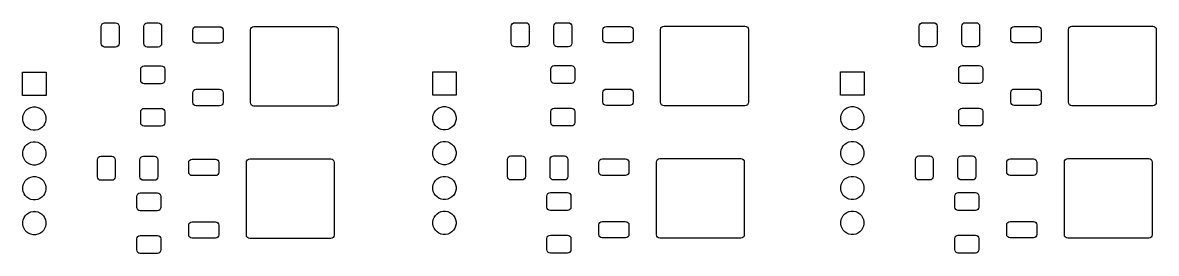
# Model space of a CAD drawing. Extents: x 0.08 to 3.33, y 0.12 to 0.78.
import ezdxf

# ---------------------------------------------------------------- set-up
doc = ezdxf.new("R2010")
doc.units = 0
doc.header["$MEASUREMENT"] = 0
doc.layers.add('BLACK', color=7, linetype='CONTINUOUS')

msp = doc.modelspace()

# ---------------------------------------------------------------- linework, layer by layer
at = {"layer": 'BLACK', "linetype": 'CONTINUOUS'}
for p, q in [((0.3055, 0.7674), (0.3063, 0.7712)), ((0.3055, 0.7182), (0.3055, 0.7674)), ((0.3063, 0.7712), (0.3084, 0.7744)), ((0.3084, 0.7744), (0.3116, 0.7765)), ((0.3116, 0.7765), (0.3154, 0.7772)), ((0.3154, 0.7772), (0.3469, 0.7772)), ((0.3469, 0.7772), (0.3506, 0.7765)), ((0.3506, 0.7765), (0.3538, 0.7744)), ((0.3538, 0.7744), (0.3559, 0.7712)), ((0.3559, 0.7712), (0.3567, 0.7674)), ((0.3567, 0.7674), (0.3567, 0.7182)), ((0.4276, 0.7674), (0.4283, 0.7712)), ((0.4276, 0.7182), (0.4276, 0.7674)), ((0.4283, 0.7712), (0.4304, 0.7744)), ((0.4304, 0.7744), (0.4336, 0.7765)), ((0.4336, 0.7765), (0.4374, 0.7772)), ((0.4374, 0.7772), (0.4689, 0.7772)), ((0.4689, 0.7772), (0.4727, 0.7765)), ((0.4727, 0.7765), (0.4759, 0.7744)), ((0.4759, 0.7744), (0.478, 0.7712)), ((0.478, 0.7712), (0.4787, 0.7674)), ((0.4787, 0.7674), (0.4787, 0.7182)), ((0.5683, 0.7566), (0.5691, 0.7603)), ((0.5683, 0.729), (0.5683, 0.7566)), ((0.5691, 0.7603), (0.5712, 0.7635)), ((0.5712, 0.7635), (0.5744, 0.7657)), ((0.5744, 0.7657), (0.5781, 0.7664)), ((0.5781, 0.7664), (0.6451, 0.7664)), ((0.6451, 0.7664), (0.6488, 0.7657)), ((0.6488, 0.7657), (0.652, 0.7635)), ((0.652, 0.7635), (0.6542, 0.7603)), ((0.6542, 0.7603), (0.6549, 0.7566)), ((0.6549, 0.7566), (0.6549, 0.729)), ((0.7337, 0.7574), (0.7344, 0.7611)), ((0.7337, 0.5487), (0.7337, 0.7574)), ((0.7344, 0.7611), (0.7365, 0.7643)), ((0.7365, 0.7643), (0.7397, 0.7665)), ((0.7397, 0.7665), (0.7435, 0.7672)), ((0.7435, 0.7672), (0.9758, 0.7672)), ((0.9758, 0.7672), (0.9796, 0.7665)), ((0.9796, 0.7665), (0.9827, 0.7643)), ((0.9827, 0.7643), (0.9849, 0.7611)), ((0.9849, 0.7611), (0.9856, 0.7574)), ((0.9856, 0.7574), (0.9856, 0.5487)), ((1.4818, 0.7683), (1.4826, 0.772)), ((1.4818, 0.7191), (1.4818, 0.7683)), ((1.4826, 0.772), (1.4847, 0.7752)), ((1.4847, 0.7752), (1.4879, 0.7774)), ((1.4879, 0.7774), (1.4917, 0.7781)), ((1.4917, 0.7781), (1.5231, 0.7781)), ((1.5231, 0.7781), (1.5269, 0.7774)), ((1.5269, 0.7774), (1.5301, 0.7752)), ((1.5301, 0.7752), (1.5322, 0.772)), ((1.5322, 0.772), (1.533, 0.7683)), ((1.533, 0.7683), (1.533, 0.7191)), ((1.6039, 0.7683), (1.6046, 0.772)), ((1.6039, 0.7191), (1.6039, 0.7683)), ((1.6046, 0.772), (1.6067, 0.7752)), ((1.6067, 0.7752), (1.6099, 0.7774)), ((1.6099, 0.7774), (1.6137, 0.7781)), ((1.6137, 0.7781), (1.6452, 0.7781)), ((1.6452, 0.7781), (1.649, 0.7774)), ((1.649, 0.7774), (1.6522, 0.7752)), ((1.6522, 0.7752), (1.6543, 0.772)), ((1.6543, 0.772), (1.655, 0.7683)), ((1.655, 0.7683), (1.655, 0.7191)), ((1.7446, 0.7574), (1.7454, 0.7612)), ((1.7446, 0.7299), (1.7446, 0.7574)), ((1.7454, 0.7612), (1.7475, 0.7644)), ((1.7475, 0.7644), (1.7507, 0.7665)), ((1.7507, 0.7665), (1.7544, 0.7673)), ((1.7544, 0.7673), (1.8214, 0.7673)), ((1.8214, 0.7673), (1.8251, 0.7665)), ((1.8251, 0.7665), (1.8283, 0.7644)), ((1.8283, 0.7644), (1.8305, 0.7612)), ((1.8305, 0.7612), (1.8312, 0.7574)), ((1.8312, 0.7574), (1.8312, 0.7299)), ((1.91, 0.7582), (1.9107, 0.762)), ((1.91, 0.5496), (1.91, 0.7582)), ((1.9107, 0.762), (1.9128, 0.7652)), ((1.9128, 0.7652), (1.916, 0.7673)), ((1.916, 0.7673), (1.9198, 0.7681)), ((1.9198, 0.7681), (2.1521, 0.7681)), ((2.1521, 0.7681), (2.1559, 0.7673)), ((2.1559, 0.7673), (2.159, 0.7652)), ((2.159, 0.7652), (2.1612, 0.762)), ((2.1612, 0.762), (2.1619, 0.7582)), ((2.1619, 0.7582), (2.1619, 0.5496)), ((2.6518, 0.7683), (2.6526, 0.772)), ((2.6518, 0.7191), (2.6518, 0.7683)), ((2.6526, 0.772), (2.6547, 0.7752)), ((2.6547, 0.7752), (2.6579, 0.7774)), ((2.6579, 0.7774), (2.6617, 0.7781)), ((2.6617, 0.7781), (2.6931, 0.7781)), ((2.6931, 0.7781), (2.6969, 0.7774)), ((2.6969, 0.7774), (2.7001, 0.7752)), ((2.7001, 0.7752), (2.7022, 0.772)), ((2.7022, 0.772), (2.703, 0.7683)), ((2.703, 0.7683), (2.703, 0.7191)), ((2.7739, 0.7683), (2.7746, 0.772)), ((2.7739, 0.7191), (2.7739, 0.7683)), ((2.7746, 0.772), (2.7767, 0.7752)), ((2.7767, 0.7752), (2.7799, 0.7774)), ((2.7799, 0.7774), (2.7837, 0.7781)), ((2.7837, 0.7781), (2.8152, 0.7781)), ((2.8152, 0.7781), (2.819, 0.7774)), ((2.819, 0.7774), (2.8222, 0.7752)), ((2.8222, 0.7752), (2.8243, 0.772)), ((2.8243, 0.772), (2.825, 0.7683)), ((2.825, 0.7683), (2.825, 0.7191)), ((2.9146, 0.7574), (2.9154, 0.7612)), ((2.9146, 0.7299), (2.9146, 0.7574)), ((2.9154, 0.7612), (2.9175, 0.7644)), ((2.9175, 0.7644), (2.9207, 0.7665)), ((2.9207, 0.7665), (2.9244, 0.7673)), ((2.9244, 0.7673), (2.9914, 0.7673)), ((2.9914, 0.7673), (2.9951, 0.7665)), ((2.9951, 0.7665), (2.9983, 0.7644)), ((2.9983, 0.7644), (3.0005, 0.7612)), ((3.0005, 0.7612), (3.0012, 0.7574)), ((3.0012, 0.7574), (3.0012, 0.7299)), ((3.08, 0.7582), (3.0807, 0.762)), ((3.08, 0.5496), (3.08, 0.7582)), ((3.0807, 0.762), (3.0828, 0.7652)), ((3.0828, 0.7652), (3.086, 0.7673)), ((3.086, 0.7673), (3.0898, 0.7681)), ((3.0898, 0.7681), (3.3221, 0.7681)), ((3.3221, 0.7681), (3.3259, 0.7673)), ((3.3259, 0.7673), (3.329, 0.7652)), ((3.329, 0.7652), (3.3312, 0.762)), ((3.3312, 0.762), (3.3319, 0.7582)), ((3.3319, 0.7582), (3.3319, 0.5496)), ((0.3063, 0.7144), (0.3055, 0.7182)), ((0.3567, 0.7182), (0.3559, 0.7144)), ((0.4283, 0.7144), (0.4276, 0.7182)), ((0.4787, 0.7182), (0.478, 0.7144)), ((0.5691, 0.7252), (0.5683, 0.729)), ((0.5712, 0.7221), (0.5691, 0.7252)), ((0.5744, 0.7199), (0.5712, 0.7221)), ((0.5781, 0.7192), (0.5744, 0.7199)), ((0.6451, 0.7192), (0.5781, 0.7192)), ((0.6488, 0.7199), (0.6451, 0.7192)), ((0.652, 0.7221), (0.6488, 0.7199)), ((0.6542, 0.7252), (0.652, 0.7221)), ((0.6549, 0.729), (0.6542, 0.7252)), ((1.4826, 0.7153), (1.4818, 0.7191)), ((1.533, 0.7191), (1.5322, 0.7153)), ((1.6046, 0.7153), (1.6039, 0.7191)), ((1.655, 0.7191), (1.6543, 0.7153)), ((1.7454, 0.7261), (1.7446, 0.7299)), ((1.7475, 0.7229), (1.7454, 0.7261)), ((1.7507, 0.7208), (1.7475, 0.7229)), ((1.7544, 0.72), (1.7507, 0.7208)), ((1.8214, 0.72), (1.7544, 0.72)), ((1.8251, 0.7208), (1.8214, 0.72)), ((1.8283, 0.7229), (1.8251, 0.7208)), ((1.8305, 0.7261), (1.8283, 0.7229)), ((1.8312, 0.7299), (1.8305, 0.7261)), ((2.6526, 0.7153), (2.6518, 0.7191)), ((2.703, 0.7191), (2.7022, 0.7153)), ((2.7746, 0.7153), (2.7739, 0.7191)), ((2.825, 0.7191), (2.8243, 0.7153)), ((2.9154, 0.7261), (2.9146, 0.7299)), ((2.9175, 0.7229), (2.9154, 0.7261)), ((2.9207, 0.7208), (2.9175, 0.7229)), ((2.9244, 0.72), (2.9207, 0.7208)), ((2.9914, 0.72), (2.9244, 0.72)), ((2.9951, 0.7208), (2.9914, 0.72)), ((2.9983, 0.7229), (2.9951, 0.7208)), ((3.0005, 0.7261), (2.9983, 0.7229)), ((3.0012, 0.7299), (3.0005, 0.7261)), ((0.3084, 0.7112), (0.3063, 0.7144)), ((0.3116, 0.7091), (0.3084, 0.7112)), ((0.3154, 0.7083), (0.3116, 0.7091)), ((0.3469, 0.7083), (0.3154, 0.7083)), ((0.3506, 0.7091), (0.3469, 0.7083)), ((0.3538, 0.7112), (0.3506, 0.7091)), ((0.3559, 0.7144), (0.3538, 0.7112)), ((0.4304, 0.7112), (0.4283, 0.7144)), ((0.4336, 0.7091), (0.4304, 0.7112)), ((0.4374, 0.7083), (0.4336, 0.7091)), ((0.4689, 0.7083), (0.4374, 0.7083)), ((0.4727, 0.7091), (0.4689, 0.7083)), ((0.4759, 0.7112), (0.4727, 0.7091)), ((0.478, 0.7144), (0.4759, 0.7112)), ((1.4847, 0.7121), (1.4826, 0.7153)), ((1.4879, 0.71), (1.4847, 0.7121)), ((1.4917, 0.7092), (1.4879, 0.71)), ((1.5231, 0.7092), (1.4917, 0.7092)), ((1.5269, 0.71), (1.5231, 0.7092)), ((1.5301, 0.7121), (1.5269, 0.71)), ((1.5322, 0.7153), (1.5301, 0.7121)), ((1.6067, 0.7121), (1.6046, 0.7153)), ((1.6099, 0.71), (1.6067, 0.7121)), ((1.6137, 0.7092), (1.6099, 0.71)), ((1.6452, 0.7092), (1.6137, 0.7092)), ((1.649, 0.71), (1.6452, 0.7092)), ((1.6522, 0.7121), (1.649, 0.71)), ((1.6543, 0.7153), (1.6522, 0.7121)), ((2.6547, 0.7121), (2.6526, 0.7153)), ((2.6579, 0.71), (2.6547, 0.7121)), ((2.6617, 0.7092), (2.6579, 0.71)), ((2.6931, 0.7092), (2.6617, 0.7092)), ((2.6969, 0.71), (2.6931, 0.7092)), ((2.7001, 0.7121), (2.6969, 0.71)), ((2.7022, 0.7153), (2.7001, 0.7121)), ((2.7767, 0.7121), (2.7746, 0.7153)), ((2.7799, 0.71), (2.7767, 0.7121)), ((2.7837, 0.7092), (2.7799, 0.71)), ((2.8152, 0.7092), (2.7837, 0.7092)), ((2.819, 0.71), (2.8152, 0.7092)), ((2.8222, 0.7121), (2.819, 0.71)), ((2.8243, 0.7153), (2.8222, 0.7121)), ((0.4194, 0.6481), (0.4216, 0.6513)), ((0.4216, 0.6513), (0.4248, 0.6535)), ((0.4248, 0.6535), (0.4285, 0.6542)), ((0.4285, 0.6542), (0.4778, 0.6542)), ((0.4778, 0.6542), (0.4815, 0.6535)), ((0.4815, 0.6535), (0.4847, 0.6513)), ((0.4847, 0.6513), (0.4868, 0.6481)), ((1.5957, 0.649), (1.5979, 0.6522)), ((1.5979, 0.6522), (1.6011, 0.6543)), ((1.6011, 0.6543), (1.6048, 0.6551)), ((1.6048, 0.6551), (1.6541, 0.6551)), ((1.6541, 0.6551), (1.6578, 0.6543)), ((1.6578, 0.6543), (1.661, 0.6522)), ((1.661, 0.6522), (1.6631, 0.649)), ((2.7657, 0.649), (2.7679, 0.6522)), ((2.7679, 0.6522), (2.7711, 0.6543)), ((2.7711, 0.6543), (2.7748, 0.6551)), ((2.7748, 0.6551), (2.8241, 0.6551)), ((2.8241, 0.6551), (2.8278, 0.6543)), ((2.8278, 0.6543), (2.831, 0.6522)), ((2.831, 0.6522), (2.8331, 0.649)), ((0.0802, 0.5695), (0.0802, 0.6365)), ((0.0802, 0.6365), (0.1472, 0.6365)), ((0.1472, 0.6365), (0.1472, 0.5695)), ((0.4187, 0.6444), (0.4194, 0.6481)), ((0.4187, 0.6129), (0.4187, 0.6444)), ((0.4868, 0.6481), (0.4876, 0.6444)), ((0.4876, 0.6444), (0.4876, 0.6129)), ((1.2565, 0.5704), (1.2565, 0.6373)), ((1.2565, 0.6373), (1.3235, 0.6373)), ((1.3235, 0.6373), (1.3235, 0.5704)), ((1.595, 0.6452), (1.5957, 0.649)), ((1.595, 0.6137), (1.595, 0.6452)), ((1.6631, 0.649), (1.6639, 0.6452)), ((1.6639, 0.6452), (1.6639, 0.6137)), ((2.4265, 0.5704), (2.4265, 0.6373)), ((2.4265, 0.6373), (2.4935, 0.6373)), ((2.4935, 0.6373), (2.4935, 0.5704)), ((2.765, 0.6452), (2.7657, 0.649)), ((2.765, 0.6137), (2.765, 0.6452)), ((2.8331, 0.649), (2.8339, 0.6452)), ((2.8339, 0.6452), (2.8339, 0.6137)), ((0.4194, 0.6091), (0.4187, 0.6129)), ((0.4216, 0.6059), (0.4194, 0.6091)), ((0.4248, 0.6038), (0.4216, 0.6059)), ((0.4285, 0.603), (0.4248, 0.6038)), ((0.4778, 0.603), (0.4285, 0.603)), ((0.4815, 0.6038), (0.4778, 0.603)), ((0.4847, 0.6059), (0.4815, 0.6038)), ((0.4868, 0.6091), (0.4847, 0.6059)), ((0.4876, 0.6129), (0.4868, 0.6091)), ((0.5712, 0.584), (0.5744, 0.5861)), ((0.5744, 0.5861), (0.5781, 0.5869)), ((0.5781, 0.5869), (0.6451, 0.5869)), ((0.6451, 0.5869), (0.6488, 0.5861)), ((0.6488, 0.5861), (0.652, 0.584)), ((1.5957, 0.61), (1.595, 0.6137)), ((1.5979, 0.6068), (1.5957, 0.61)), ((1.6011, 0.6046), (1.5979, 0.6068)), ((1.6048, 0.6039), (1.6011, 0.6046)), ((1.6541, 0.6039), (1.6048, 0.6039)), ((1.6578, 0.6046), (1.6541, 0.6039)), ((1.661, 0.6068), (1.6578, 0.6046)), ((1.6631, 0.61), (1.661, 0.6068)), ((1.6639, 0.6137), (1.6631, 0.61)), ((1.7475, 0.5849), (1.7507, 0.587)), ((1.7507, 0.587), (1.7544, 0.5878)), ((1.7544, 0.5878), (1.8214, 0.5878)), ((1.8214, 0.5878), (1.8251, 0.587)), ((1.8251, 0.587), (1.8283, 0.5849)), ((2.7657, 0.61), (2.765, 0.6137)), ((2.7679, 0.6068), (2.7657, 0.61)), ((2.7711, 0.6046), (2.7679, 0.6068)), ((2.7748, 0.6039), (2.7711, 0.6046)), ((2.8241, 0.6039), (2.7748, 0.6039)), ((2.8278, 0.6046), (2.8241, 0.6039)), ((2.831, 0.6068), (2.8278, 0.6046)), ((2.8331, 0.61), (2.831, 0.6068)), ((2.8339, 0.6137), (2.8331, 0.61)), ((2.9175, 0.5849), (2.9207, 0.587)), ((2.9207, 0.587), (2.9244, 0.5878)), ((2.9244, 0.5878), (2.9914, 0.5878)), ((2.9914, 0.5878), (2.9951, 0.587)), ((2.9951, 0.587), (2.9983, 0.5849)), ((0.1472, 0.5695), (0.0802, 0.5695)), ((0.5683, 0.577), (0.5691, 0.5808)), ((0.5683, 0.5495), (0.5683, 0.577)), ((0.5691, 0.5808), (0.5712, 0.584)), ((0.652, 0.584), (0.6542, 0.5808)), ((0.6542, 0.5808), (0.6549, 0.577)), ((0.6549, 0.577), (0.6549, 0.5495)), ((1.3235, 0.5704), (1.2565, 0.5704)), ((1.7446, 0.5779), (1.7454, 0.5817)), ((1.7446, 0.5504), (1.7446, 0.5779)), ((1.7454, 0.5817), (1.7475, 0.5849)), ((1.8283, 0.5849), (1.8305, 0.5817)), ((1.8305, 0.5817), (1.8312, 0.5779)), ((1.8312, 0.5779), (1.8312, 0.5504)), ((2.4935, 0.5704), (2.4265, 0.5704)), ((2.9146, 0.5779), (2.9154, 0.5817)), ((2.9146, 0.5504), (2.9146, 0.5779)), ((2.9154, 0.5817), (2.9175, 0.5849)), ((2.9983, 0.5849), (3.0005, 0.5817)), ((3.0005, 0.5817), (3.0012, 0.5779)), ((3.0012, 0.5779), (3.0012, 0.5504)), ((0.0842, 0.5188), (0.0878, 0.5242)), ((0.0878, 0.5242), (0.0925, 0.5289)), ((0.0925, 0.5289), (0.0979, 0.5325)), ((0.0979, 0.5325), (0.104, 0.535)), ((0.104, 0.535), (0.1104, 0.5363)), ((0.1104, 0.5363), (0.117, 0.5363)), ((0.117, 0.5363), (0.1234, 0.535)), ((0.1234, 0.535), (0.1295, 0.5325)), ((0.1295, 0.5325), (0.1349, 0.5289)), ((0.1349, 0.5289), (0.1396, 0.5242)), ((0.1396, 0.5242), (0.1432, 0.5188)), ((0.4187, 0.5223), (0.4194, 0.5261)), ((0.4187, 0.4908), (0.4187, 0.5223)), ((0.4194, 0.5261), (0.4216, 0.5293)), ((0.4216, 0.5293), (0.4248, 0.5314)), ((0.4248, 0.5314), (0.4285, 0.5322)), ((0.4285, 0.5322), (0.4778, 0.5322)), ((0.4778, 0.5322), (0.4815, 0.5314)), ((0.4815, 0.5314), (0.4847, 0.5293)), ((0.4847, 0.5293), (0.4868, 0.5261)), ((0.4868, 0.5261), (0.4876, 0.5223)), ((0.4876, 0.5223), (0.4876, 0.4908)), ((0.5691, 0.5457), (0.5683, 0.5495)), ((0.5712, 0.5425), (0.5691, 0.5457)), ((0.5744, 0.5404), (0.5712, 0.5425)), ((0.5781, 0.5396), (0.5744, 0.5404)), ((0.6451, 0.5396), (0.5781, 0.5396)), ((0.6488, 0.5404), (0.6451, 0.5396)), ((0.652, 0.5425), (0.6488, 0.5404)), ((0.6542, 0.5457), (0.652, 0.5425)), ((0.6549, 0.5495), (0.6542, 0.5457)), ((0.7344, 0.5449), (0.7337, 0.5487)), ((0.7365, 0.5417), (0.7344, 0.5449)), ((0.7397, 0.5396), (0.7365, 0.5417)), ((0.7435, 0.5389), (0.7397, 0.5396)), ((0.9758, 0.5389), (0.7435, 0.5389)), ((0.9796, 0.5396), (0.9758, 0.5389)), ((0.9827, 0.5417), (0.9796, 0.5396)), ((0.9849, 0.5449), (0.9827, 0.5417)), ((0.9856, 0.5487), (0.9849, 0.5449)), ((1.2605, 0.5196), (1.2641, 0.5251)), ((1.2641, 0.5251), (1.2688, 0.5297)), ((1.2688, 0.5297), (1.2742, 0.5334)), ((1.2742, 0.5334), (1.2803, 0.5359)), ((1.2803, 0.5359), (1.2867, 0.5372)), ((1.2867, 0.5372), (1.2933, 0.5372)), ((1.2933, 0.5372), (1.2997, 0.5359)), ((1.2997, 0.5359), (1.3058, 0.5334)), ((1.3058, 0.5334), (1.3112, 0.5297)), ((1.3112, 0.5297), (1.3159, 0.5251)), ((1.3159, 0.5251), (1.3195, 0.5196)), ((1.595, 0.5232), (1.5957, 0.527)), ((1.595, 0.4917), (1.595, 0.5232)), ((1.5957, 0.527), (1.5979, 0.5301)), ((1.5979, 0.5301), (1.6011, 0.5323)), ((1.6011, 0.5323), (1.6048, 0.533)), ((1.6048, 0.533), (1.6541, 0.533)), ((1.6541, 0.533), (1.6578, 0.5323)), ((1.6578, 0.5323), (1.661, 0.5301)), ((1.661, 0.5301), (1.6631, 0.527)), ((1.6631, 0.527), (1.6639, 0.5232)), ((1.6639, 0.5232), (1.6639, 0.4917)), ((1.7454, 0.5466), (1.7446, 0.5504)), ((1.7475, 0.5434), (1.7454, 0.5466)), ((1.7507, 0.5413), (1.7475, 0.5434)), ((1.7544, 0.5405), (1.7507, 0.5413)), ((1.8214, 0.5405), (1.7544, 0.5405)), ((1.8251, 0.5413), (1.8214, 0.5405)), ((1.8283, 0.5434), (1.8251, 0.5413)), ((1.8305, 0.5466), (1.8283, 0.5434)), ((1.8312, 0.5504), (1.8305, 0.5466)), ((1.9107, 0.5458), (1.91, 0.5496)), ((1.9128, 0.5426), (1.9107, 0.5458)), ((1.916, 0.5405), (1.9128, 0.5426)), ((1.9198, 0.5397), (1.916, 0.5405)), ((2.1521, 0.5397), (1.9198, 0.5397)), ((2.1559, 0.5405), (2.1521, 0.5397)), ((2.159, 0.5426), (2.1559, 0.5405)), ((2.1612, 0.5458), (2.159, 0.5426)), ((2.1619, 0.5496), (2.1612, 0.5458)), ((2.4305, 0.5196), (2.4341, 0.5251)), ((2.4341, 0.5251), (2.4388, 0.5297)), ((2.4388, 0.5297), (2.4442, 0.5334)), ((2.4442, 0.5334), (2.4503, 0.5359)), ((2.4503, 0.5359), (2.4567, 0.5372)), ((2.4567, 0.5372), (2.4633, 0.5372)), ((2.4633, 0.5372), (2.4697, 0.5359)), ((2.4697, 0.5359), (2.4758, 0.5334)), ((2.4758, 0.5334), (2.4812, 0.5297)), ((2.4812, 0.5297), (2.4859, 0.5251)), ((2.4859, 0.5251), (2.4895, 0.5196)), ((2.765, 0.5232), (2.7657, 0.527)), ((2.765, 0.4917), (2.765, 0.5232)), ((2.7657, 0.527), (2.7679, 0.5301)), ((2.7679, 0.5301), (2.7711, 0.5323)), ((2.7711, 0.5323), (2.7748, 0.533)), ((2.7748, 0.533), (2.8241, 0.533)), ((2.8241, 0.533), (2.8278, 0.5323)), ((2.8278, 0.5323), (2.831, 0.5301)), ((2.831, 0.5301), (2.8331, 0.527)), ((2.8331, 0.527), (2.8339, 0.5232)), ((2.8339, 0.5232), (2.8339, 0.4917)), ((2.9154, 0.5466), (2.9146, 0.5504)), ((2.9175, 0.5434), (2.9154, 0.5466)), ((2.9207, 0.5413), (2.9175, 0.5434)), ((2.9244, 0.5405), (2.9207, 0.5413)), ((2.9914, 0.5405), (2.9244, 0.5405)), ((2.9951, 0.5413), (2.9914, 0.5405)), ((2.9983, 0.5434), (2.9951, 0.5413)), ((3.0005, 0.5466), (2.9983, 0.5434)), ((3.0012, 0.5504), (3.0005, 0.5466)), ((3.0807, 0.5458), (3.08, 0.5496)), ((3.0828, 0.5426), (3.0807, 0.5458)), ((3.086, 0.5405), (3.0828, 0.5426)), ((3.0898, 0.5397), (3.086, 0.5405)), ((3.3221, 0.5397), (3.0898, 0.5397)), ((3.3259, 0.5405), (3.3221, 0.5397)), ((3.329, 0.5426), (3.3259, 0.5405)), ((3.3312, 0.5458), (3.329, 0.5426)), ((3.3319, 0.5496), (3.3312, 0.5458)), ((0.0804, 0.5063), (0.0817, 0.5127)), ((0.0804, 0.4997), (0.0804, 0.5063)), ((0.0817, 0.4933), (0.0804, 0.4997)), ((0.0817, 0.5127), (0.0842, 0.5188)), ((0.0842, 0.4872), (0.0817, 0.4933)), ((0.1432, 0.5188), (0.1457, 0.5127)), ((0.1457, 0.4933), (0.1432, 0.4872)), ((0.1457, 0.5127), (0.147, 0.5063)), ((0.147, 0.4997), (0.1457, 0.4933)), ((0.147, 0.5063), (0.147, 0.4997)), ((0.4194, 0.4871), (0.4187, 0.4908)), ((0.4876, 0.4908), (0.4868, 0.4871)), ((1.2567, 0.5071), (1.258, 0.5136)), ((1.2567, 0.5006), (1.2567, 0.5071)), ((1.258, 0.4941), (1.2567, 0.5006)), ((1.258, 0.5136), (1.2605, 0.5196)), ((1.2605, 0.4881), (1.258, 0.4941)), ((1.2641, 0.4826), (1.2605, 0.4881)), ((1.3195, 0.4881), (1.3159, 0.4826)), ((1.3195, 0.5196), (1.322, 0.5136)), ((1.322, 0.4941), (1.3195, 0.4881)), ((1.322, 0.5136), (1.3233, 0.5071)), ((1.3233, 0.5006), (1.322, 0.4941)), ((1.3233, 0.5071), (1.3233, 0.5006)), ((1.5957, 0.4879), (1.595, 0.4917)), ((1.5979, 0.4847), (1.5957, 0.4879)), ((1.6631, 0.4879), (1.661, 0.4847)), ((1.6639, 0.4917), (1.6631, 0.4879)), ((2.4267, 0.5071), (2.428, 0.5136)), ((2.4267, 0.5006), (2.4267, 0.5071)), ((2.428, 0.4941), (2.4267, 0.5006)), ((2.428, 0.5136), (2.4305, 0.5196)), ((2.4305, 0.4881), (2.428, 0.4941)), ((2.4341, 0.4826), (2.4305, 0.4881)), ((2.4895, 0.4881), (2.4859, 0.4826)), ((2.4895, 0.5196), (2.492, 0.5136)), ((2.492, 0.4941), (2.4895, 0.4881)), ((2.492, 0.5136), (2.4933, 0.5071)), ((2.4933, 0.5006), (2.492, 0.4941)), ((2.4933, 0.5071), (2.4933, 0.5006)), ((2.7657, 0.4879), (2.765, 0.4917)), ((2.7679, 0.4847), (2.7657, 0.4879)), ((2.8331, 0.4879), (2.831, 0.4847)), ((2.8339, 0.4917), (2.8331, 0.4879)), ((0.0878, 0.4818), (0.0842, 0.4872)), ((0.0925, 0.4771), (0.0878, 0.4818)), ((0.0979, 0.4735), (0.0925, 0.4771)), ((0.104, 0.471), (0.0979, 0.4735)), ((0.1104, 0.4697), (0.104, 0.471)), ((0.117, 0.4697), (0.1104, 0.4697)), ((0.1234, 0.471), (0.117, 0.4697)), ((0.1295, 0.4735), (0.1234, 0.471)), ((0.1349, 0.4771), (0.1295, 0.4735)), ((0.1396, 0.4818), (0.1349, 0.4771)), ((0.1432, 0.4872), (0.1396, 0.4818)), ((0.4216, 0.4839), (0.4194, 0.4871)), ((0.4248, 0.4817), (0.4216, 0.4839)), ((0.4285, 0.481), (0.4248, 0.4817)), ((0.4778, 0.481), (0.4285, 0.481)), ((0.4815, 0.4817), (0.4778, 0.481)), ((0.4847, 0.4839), (0.4815, 0.4817)), ((0.4868, 0.4871), (0.4847, 0.4839)), ((1.2688, 0.478), (1.2641, 0.4826)), ((1.2742, 0.4743), (1.2688, 0.478)), ((1.2803, 0.4718), (1.2742, 0.4743)), ((1.2867, 0.4706), (1.2803, 0.4718)), ((1.2933, 0.4706), (1.2867, 0.4706)), ((1.2997, 0.4718), (1.2933, 0.4706)), ((1.3058, 0.4743), (1.2997, 0.4718)), ((1.3112, 0.478), (1.3058, 0.4743)), ((1.3159, 0.4826), (1.3112, 0.478)), ((1.6011, 0.4826), (1.5979, 0.4847)), ((1.6048, 0.4819), (1.6011, 0.4826)), ((1.6541, 0.4819), (1.6048, 0.4819)), ((1.6578, 0.4826), (1.6541, 0.4819)), ((1.661, 0.4847), (1.6578, 0.4826)), ((2.4388, 0.478), (2.4341, 0.4826)), ((2.4442, 0.4743), (2.4388, 0.478)), ((2.4503, 0.4718), (2.4442, 0.4743)), ((2.4567, 0.4706), (2.4503, 0.4718)), ((2.4633, 0.4706), (2.4567, 0.4706)), ((2.4697, 0.4718), (2.4633, 0.4706)), ((2.4758, 0.4743), (2.4697, 0.4718)), ((2.4812, 0.478), (2.4758, 0.4743)), ((2.4859, 0.4826), (2.4812, 0.478)), ((2.7711, 0.4826), (2.7679, 0.4847)), ((2.7748, 0.4819), (2.7711, 0.4826)), ((2.8241, 0.4819), (2.7748, 0.4819)), ((2.8278, 0.4826), (2.8241, 0.4819)), ((2.831, 0.4847), (2.8278, 0.4826)), ((0.0842, 0.4188), (0.0878, 0.4242)), ((0.0878, 0.4242), (0.0925, 0.4289)), ((0.0925, 0.4289), (0.0979, 0.4325)), ((0.0979, 0.4325), (0.104, 0.435)), ((0.104, 0.435), (0.1104, 0.4363)), ((0.1104, 0.4363), (0.117, 0.4363)), ((0.117, 0.4363), (0.1234, 0.435)), ((0.1234, 0.435), (0.1295, 0.4325)), ((0.1295, 0.4325), (0.1349, 0.4289)), ((0.1349, 0.4289), (0.1396, 0.4242)), ((0.1396, 0.4242), (0.1432, 0.4188)), ((1.2605, 0.4196), (1.2641, 0.4251)), ((1.2641, 0.4251), (1.2688, 0.4297)), ((1.2688, 0.4297), (1.2742, 0.4334)), ((1.2742, 0.4334), (1.2803, 0.4359)), ((1.2803, 0.4359), (1.2867, 0.4372)), ((1.2867, 0.4372), (1.2933, 0.4372)), ((1.2933, 0.4372), (1.2997, 0.4359)), ((1.2997, 0.4359), (1.3058, 0.4334)), ((1.3058, 0.4334), (1.3112, 0.4297)), ((1.3112, 0.4297), (1.3159, 0.4251)), ((1.3159, 0.4251), (1.3195, 0.4196)), ((2.4305, 0.4196), (2.4341, 0.4251)), ((2.4341, 0.4251), (2.4388, 0.4297)), ((2.4388, 0.4297), (2.4442, 0.4334)), ((2.4442, 0.4334), (2.4503, 0.4359)), ((2.4503, 0.4359), (2.4567, 0.4372)), ((2.4567, 0.4372), (2.4633, 0.4372)), ((2.4633, 0.4372), (2.4697, 0.4359)), ((2.4697, 0.4359), (2.4758, 0.4334)), ((2.4758, 0.4334), (2.4812, 0.4297)), ((2.4812, 0.4297), (2.4859, 0.4251)), ((2.4859, 0.4251), (2.4895, 0.4196)), ((0.0804, 0.4063), (0.0817, 0.4127)), ((0.0804, 0.3997), (0.0804, 0.4063)), ((0.0817, 0.3933), (0.0804, 0.3997)), ((0.0817, 0.4127), (0.0842, 0.4188)), ((0.0842, 0.3872), (0.0817, 0.3933)), ((0.1432, 0.4188), (0.1457, 0.4127)), ((0.1457, 0.3933), (0.1432, 0.3872)), ((0.1457, 0.4127), (0.147, 0.4063)), ((0.147, 0.3997), (0.1457, 0.3933)), ((0.147, 0.4063), (0.147, 0.3997)), ((0.2954, 0.3888), (0.2975, 0.392)), ((0.2975, 0.392), (0.3007, 0.3941)), ((0.3007, 0.3941), (0.3044, 0.3949)), ((0.3044, 0.3949), (0.3359, 0.3949)), ((0.3359, 0.3949), (0.3397, 0.3941)), ((0.3397, 0.3941), (0.3429, 0.392)), ((0.3429, 0.392), (0.345, 0.3888)), ((0.4174, 0.3888), (0.4195, 0.392)), ((0.4195, 0.392), (0.4227, 0.3941)), ((0.4227, 0.3941), (0.4265, 0.3949)), ((0.4265, 0.3949), (0.458, 0.3949)), ((0.458, 0.3949), (0.4618, 0.3941)), ((0.4618, 0.3941), (0.465, 0.392)), ((0.465, 0.392), (0.4671, 0.3888)), ((1.2567, 0.4071), (1.258, 0.4136)), ((1.2567, 0.4006), (1.2567, 0.4071)), ((1.258, 0.3941), (1.2567, 0.4006)), ((1.258, 0.4136), (1.2605, 0.4196)), ((1.2605, 0.3881), (1.258, 0.3941)), ((1.3195, 0.4196), (1.322, 0.4136)), ((1.322, 0.3941), (1.3195, 0.3881)), ((1.322, 0.4136), (1.3233, 0.4071)), ((1.3233, 0.4006), (1.322, 0.3941)), ((1.3233, 0.4071), (1.3233, 0.4006)), ((1.4717, 0.3897), (1.4738, 0.3929)), ((1.4738, 0.3929), (1.477, 0.395)), ((1.477, 0.395), (1.4807, 0.3957)), ((1.4807, 0.3957), (1.5122, 0.3957)), ((1.5122, 0.3957), (1.516, 0.395)), ((1.516, 0.395), (1.5192, 0.3929)), ((1.5192, 0.3929), (1.5213, 0.3897)), ((1.5937, 0.3897), (1.5958, 0.3929)), ((1.5958, 0.3929), (1.599, 0.395)), ((1.599, 0.395), (1.6028, 0.3957)), ((1.6028, 0.3957), (1.6343, 0.3957)), ((1.6343, 0.3957), (1.6381, 0.395)), ((1.6381, 0.395), (1.6413, 0.3929)), ((1.6413, 0.3929), (1.6434, 0.3897)), ((2.4267, 0.4071), (2.428, 0.4136)), ((2.4267, 0.4006), (2.4267, 0.4071)), ((2.428, 0.3941), (2.4267, 0.4006)), ((2.428, 0.4136), (2.4305, 0.4196)), ((2.4305, 0.3881), (2.428, 0.3941)), ((2.4895, 0.4196), (2.492, 0.4136)), ((2.492, 0.3941), (2.4895, 0.3881)), ((2.492, 0.4136), (2.4933, 0.4071)), ((2.4933, 0.4006), (2.492, 0.3941)), ((2.4933, 0.4071), (2.4933, 0.4006)), ((2.6417, 0.3897), (2.6438, 0.3929)), ((2.6438, 0.3929), (2.647, 0.395)), ((2.647, 0.395), (2.6507, 0.3957)), ((2.6507, 0.3957), (2.6822, 0.3957)), ((2.6822, 0.3957), (2.686, 0.395)), ((2.686, 0.395), (2.6892, 0.3929)), ((2.6892, 0.3929), (2.6913, 0.3897)), ((2.7637, 0.3897), (2.7658, 0.3929)), ((2.7658, 0.3929), (2.769, 0.395)), ((2.769, 0.395), (2.7728, 0.3957)), ((2.7728, 0.3957), (2.8043, 0.3957)), ((2.8043, 0.3957), (2.8081, 0.395)), ((2.8081, 0.395), (2.8113, 0.3929)), ((2.8113, 0.3929), (2.8134, 0.3897)), ((0.0878, 0.3818), (0.0842, 0.3872)), ((0.0925, 0.3771), (0.0878, 0.3818)), ((0.0979, 0.3735), (0.0925, 0.3771)), ((0.104, 0.371), (0.0979, 0.3735)), ((0.1104, 0.3697), (0.104, 0.371)), ((0.117, 0.3697), (0.1104, 0.3697)), ((0.1234, 0.371), (0.117, 0.3697)), ((0.1295, 0.3735), (0.1234, 0.371)), ((0.1349, 0.3771), (0.1295, 0.3735)), ((0.1396, 0.3818), (0.1349, 0.3771)), ((0.1432, 0.3872), (0.1396, 0.3818)), ((0.2946, 0.385), (0.2954, 0.3888)), ((0.2946, 0.3358), (0.2946, 0.385)), ((0.345, 0.3888), (0.3458, 0.385)), ((0.3458, 0.385), (0.3458, 0.3358)), ((0.4167, 0.385), (0.4174, 0.3888)), ((0.4167, 0.3358), (0.4167, 0.385)), ((0.4671, 0.3888), (0.4678, 0.385)), ((0.4678, 0.385), (0.4678, 0.3358)), ((0.5564, 0.3766), (0.5572, 0.3803)), ((0.5564, 0.349), (0.5564, 0.3766)), ((0.5572, 0.3803), (0.5593, 0.3835)), ((0.5593, 0.3835), (0.5625, 0.3857)), ((0.5625, 0.3857), (0.5663, 0.3864)), ((0.5663, 0.3864), (0.6332, 0.3864)), ((0.6332, 0.3864), (0.637, 0.3857)), ((0.637, 0.3857), (0.6401, 0.3835)), ((0.6401, 0.3835), (0.6423, 0.3803)), ((0.6423, 0.3803), (0.643, 0.3766)), ((0.643, 0.3766), (0.643, 0.349)), ((0.7218, 0.3774), (0.7225, 0.3811)), ((0.7218, 0.1687), (0.7218, 0.3774)), ((0.7225, 0.3811), (0.7247, 0.3843)), ((0.7247, 0.3843), (0.7278, 0.3865)), ((0.7278, 0.3865), (0.7316, 0.3872)), ((0.7316, 0.3872), (0.9639, 0.3872)), ((0.9639, 0.3872), (0.9677, 0.3865)), ((0.9677, 0.3865), (0.9709, 0.3843)), ((0.9709, 0.3843), (0.973, 0.3811)), ((0.973, 0.3811), (0.9737, 0.3774)), ((0.9737, 0.3774), (0.9737, 0.1687)), ((1.2641, 0.3826), (1.2605, 0.3881)), ((1.2688, 0.378), (1.2641, 0.3826)), ((1.2742, 0.3743), (1.2688, 0.378)), ((1.2803, 0.3718), (1.2742, 0.3743)), ((1.2867, 0.3706), (1.2803, 0.3718)), ((1.2933, 0.3706), (1.2867, 0.3706)), ((1.2997, 0.3718), (1.2933, 0.3706)), ((1.3058, 0.3743), (1.2997, 0.3718)), ((1.3112, 0.378), (1.3058, 0.3743)), ((1.3159, 0.3826), (1.3112, 0.378)), ((1.3195, 0.3881), (1.3159, 0.3826)), ((1.4709, 0.3859), (1.4717, 0.3897)), ((1.4709, 0.3367), (1.4709, 0.3859)), ((1.5213, 0.3897), (1.5221, 0.3859)), ((1.5221, 0.3859), (1.5221, 0.3367)), ((1.593, 0.3859), (1.5937, 0.3897)), ((1.593, 0.3367), (1.593, 0.3859)), ((1.6434, 0.3897), (1.6441, 0.3859)), ((1.6441, 0.3859), (1.6441, 0.3367)), ((1.7327, 0.3774), (1.7335, 0.3812)), ((1.7327, 0.3499), (1.7327, 0.3774)), ((1.7335, 0.3812), (1.7356, 0.3844)), ((1.7356, 0.3844), (1.7388, 0.3865)), ((1.7388, 0.3865), (1.7426, 0.3873)), ((1.7426, 0.3873), (1.8095, 0.3873)), ((1.8095, 0.3873), (1.8133, 0.3865)), ((1.8133, 0.3865), (1.8164, 0.3844)), ((1.8164, 0.3844), (1.8186, 0.3812)), ((1.8186, 0.3812), (1.8193, 0.3774)), ((1.8193, 0.3774), (1.8193, 0.3499)), ((1.8981, 0.3782), (1.8988, 0.382)), ((1.8981, 0.1696), (1.8981, 0.3782)), ((1.8988, 0.382), (1.901, 0.3852)), ((1.901, 0.3852), (1.9041, 0.3873)), ((1.9041, 0.3873), (1.9079, 0.3881)), ((1.9079, 0.3881), (2.1402, 0.3881)), ((2.1402, 0.3881), (2.144, 0.3873)), ((2.144, 0.3873), (2.1472, 0.3852)), ((2.1472, 0.3852), (2.1493, 0.382)), ((2.1493, 0.382), (2.15, 0.3782)), ((2.15, 0.3782), (2.15, 0.1696)), ((2.4341, 0.3826), (2.4305, 0.3881)), ((2.4388, 0.378), (2.4341, 0.3826)), ((2.4442, 0.3743), (2.4388, 0.378)), ((2.4503, 0.3718), (2.4442, 0.3743)), ((2.4567, 0.3706), (2.4503, 0.3718)), ((2.4633, 0.3706), (2.4567, 0.3706)), ((2.4697, 0.3718), (2.4633, 0.3706)), ((2.4758, 0.3743), (2.4697, 0.3718)), ((2.4812, 0.378), (2.4758, 0.3743)), ((2.4859, 0.3826), (2.4812, 0.378)), ((2.4895, 0.3881), (2.4859, 0.3826)), ((2.6409, 0.3859), (2.6417, 0.3897)), ((2.6409, 0.3367), (2.6409, 0.3859)), ((2.6913, 0.3897), (2.6921, 0.3859)), ((2.6921, 0.3859), (2.6921, 0.3367)), ((2.763, 0.3859), (2.7637, 0.3897)), ((2.763, 0.3367), (2.763, 0.3859)), ((2.8134, 0.3897), (2.8141, 0.3859)), ((2.8141, 0.3859), (2.8141, 0.3367)), ((2.9027, 0.3774), (2.9035, 0.3812)), ((2.9027, 0.3499), (2.9027, 0.3774)), ((2.9035, 0.3812), (2.9056, 0.3844)), ((2.9056, 0.3844), (2.9088, 0.3865)), ((2.9088, 0.3865), (2.9126, 0.3873)), ((2.9126, 0.3873), (2.9795, 0.3873)), ((2.9795, 0.3873), (2.9833, 0.3865)), ((2.9833, 0.3865), (2.9864, 0.3844)), ((2.9864, 0.3844), (2.9886, 0.3812)), ((2.9886, 0.3812), (2.9893, 0.3774)), ((2.9893, 0.3774), (2.9893, 0.3499)), ((3.0681, 0.3782), (3.0688, 0.382)), ((3.0681, 0.1696), (3.0681, 0.3782)), ((3.0688, 0.382), (3.071, 0.3852)), ((3.071, 0.3852), (3.0741, 0.3873)), ((3.0741, 0.3873), (3.0779, 0.3881)), ((3.0779, 0.3881), (3.3102, 0.3881)), ((3.3102, 0.3881), (3.314, 0.3873)), ((3.314, 0.3873), (3.3172, 0.3852)), ((3.3172, 0.3852), (3.3193, 0.382)), ((3.3193, 0.382), (3.32, 0.3782)), ((3.32, 0.3782), (3.32, 0.1696)), ((0.0878, 0.3242), (0.0925, 0.3289)), ((0.0925, 0.3289), (0.0979, 0.3325)), ((0.0979, 0.3325), (0.104, 0.335)), ((0.104, 0.335), (0.1104, 0.3363)), ((0.1104, 0.3363), (0.117, 0.3363)), ((0.117, 0.3363), (0.1234, 0.335)), ((0.1234, 0.335), (0.1295, 0.3325)), ((0.1295, 0.3325), (0.1349, 0.3289)), ((0.1349, 0.3289), (0.1396, 0.3242)), ((0.2954, 0.3321), (0.2946, 0.3358)), ((0.2975, 0.3289), (0.2954, 0.3321)), ((0.3007, 0.3267), (0.2975, 0.3289)), ((0.3044, 0.326), (0.3007, 0.3267)), ((0.3359, 0.326), (0.3044, 0.326)), ((0.3397, 0.3267), (0.3359, 0.326)), ((0.3429, 0.3289), (0.3397, 0.3267)), ((0.345, 0.3321), (0.3429, 0.3289)), ((0.3458, 0.3358), (0.345, 0.3321)), ((0.4174, 0.3321), (0.4167, 0.3358)), ((0.4195, 0.3289), (0.4174, 0.3321)), ((0.4227, 0.3267), (0.4195, 0.3289)), ((0.4265, 0.326), (0.4227, 0.3267)), ((0.458, 0.326), (0.4265, 0.326)), ((0.4618, 0.3267), (0.458, 0.326)), ((0.465, 0.3289), (0.4618, 0.3267)), ((0.4671, 0.3321), (0.465, 0.3289)), ((0.4678, 0.3358), (0.4671, 0.3321)), ((0.5572, 0.3452), (0.5564, 0.349)), ((0.5593, 0.3421), (0.5572, 0.3452)), ((0.5625, 0.3399), (0.5593, 0.3421)), ((0.5663, 0.3392), (0.5625, 0.3399)), ((0.6332, 0.3392), (0.5663, 0.3392)), ((0.637, 0.3399), (0.6332, 0.3392)), ((0.6401, 0.3421), (0.637, 0.3399)), ((0.6423, 0.3452), (0.6401, 0.3421)), ((0.643, 0.349), (0.6423, 0.3452)), ((1.2641, 0.3251), (1.2688, 0.3297)), ((1.2688, 0.3297), (1.2742, 0.3334)), ((1.2742, 0.3334), (1.2803, 0.3359)), ((1.2803, 0.3359), (1.2867, 0.3372)), ((1.2867, 0.3372), (1.2933, 0.3372)), ((1.2933, 0.3372), (1.2997, 0.3359)), ((1.2997, 0.3359), (1.3058, 0.3334)), ((1.3058, 0.3334), (1.3112, 0.3297)), ((1.3112, 0.3297), (1.3159, 0.3251)), ((1.4717, 0.3329), (1.4709, 0.3367)), ((1.4738, 0.3297), (1.4717, 0.3329)), ((1.477, 0.3276), (1.4738, 0.3297)), ((1.4807, 0.3269), (1.477, 0.3276)), ((1.5122, 0.3269), (1.4807, 0.3269)), ((1.516, 0.3276), (1.5122, 0.3269)), ((1.5192, 0.3297), (1.516, 0.3276)), ((1.5213, 0.3329), (1.5192, 0.3297)), ((1.5221, 0.3367), (1.5213, 0.3329)), ((1.5937, 0.3329), (1.593, 0.3367)), ((1.5958, 0.3297), (1.5937, 0.3329)), ((1.599, 0.3276), (1.5958, 0.3297)), ((1.6028, 0.3269), (1.599, 0.3276)), ((1.6343, 0.3269), (1.6028, 0.3269)), ((1.6381, 0.3276), (1.6343, 0.3269)), ((1.6413, 0.3297), (1.6381, 0.3276)), ((1.6434, 0.3329), (1.6413, 0.3297)), ((1.6441, 0.3367), (1.6434, 0.3329)), ((1.7335, 0.3461), (1.7327, 0.3499)), ((1.7356, 0.3429), (1.7335, 0.3461)), ((1.7388, 0.3408), (1.7356, 0.3429)), ((1.7426, 0.34), (1.7388, 0.3408)), ((1.8095, 0.34), (1.7426, 0.34)), ((1.8133, 0.3408), (1.8095, 0.34)), ((1.8164, 0.3429), (1.8133, 0.3408)), ((1.8186, 0.3461), (1.8164, 0.3429)), ((1.8193, 0.3499), (1.8186, 0.3461)), ((2.4341, 0.3251), (2.4388, 0.3297)), ((2.4388, 0.3297), (2.4442, 0.3334)), ((2.4442, 0.3334), (2.4503, 0.3359)), ((2.4503, 0.3359), (2.4567, 0.3372)), ((2.4567, 0.3372), (2.4633, 0.3372)), ((2.4633, 0.3372), (2.4697, 0.3359)), ((2.4697, 0.3359), (2.4758, 0.3334)), ((2.4758, 0.3334), (2.4812, 0.3297)), ((2.4812, 0.3297), (2.4859, 0.3251)), ((2.6417, 0.3329), (2.6409, 0.3367)), ((2.6438, 0.3297), (2.6417, 0.3329)), ((2.647, 0.3276), (2.6438, 0.3297)), ((2.6507, 0.3269), (2.647, 0.3276)), ((2.6822, 0.3269), (2.6507, 0.3269)), ((2.686, 0.3276), (2.6822, 0.3269)), ((2.6892, 0.3297), (2.686, 0.3276)), ((2.6913, 0.3329), (2.6892, 0.3297)), ((2.6921, 0.3367), (2.6913, 0.3329)), ((2.7637, 0.3329), (2.763, 0.3367)), ((2.7658, 0.3297), (2.7637, 0.3329)), ((2.769, 0.3276), (2.7658, 0.3297)), ((2.7728, 0.3269), (2.769, 0.3276)), ((2.8043, 0.3269), (2.7728, 0.3269)), ((2.8081, 0.3276), (2.8043, 0.3269)), ((2.8113, 0.3297), (2.8081, 0.3276)), ((2.8134, 0.3329), (2.8113, 0.3297)), ((2.8141, 0.3367), (2.8134, 0.3329)), ((2.9035, 0.3461), (2.9027, 0.3499)), ((2.9056, 0.3429), (2.9035, 0.3461)), ((2.9088, 0.3408), (2.9056, 0.3429)), ((2.9126, 0.34), (2.9088, 0.3408)), ((2.9795, 0.34), (2.9126, 0.34)), ((2.9833, 0.3408), (2.9795, 0.34)), ((2.9864, 0.3429), (2.9833, 0.3408)), ((2.9886, 0.3461), (2.9864, 0.3429)), ((2.9893, 0.3499), (2.9886, 0.3461)), ((0.0804, 0.3063), (0.0817, 0.3127)), ((0.0804, 0.2997), (0.0804, 0.3063)), ((0.0817, 0.2933), (0.0804, 0.2997)), ((0.0817, 0.3127), (0.0842, 0.3188)), ((0.0842, 0.2872), (0.0817, 0.2933)), ((0.0842, 0.3188), (0.0878, 0.3242)), ((0.1396, 0.3242), (0.1432, 0.3188)), ((0.1432, 0.3188), (0.1457, 0.3127)), ((0.1457, 0.2933), (0.1432, 0.2872)), ((0.1457, 0.3127), (0.147, 0.3063)), ((0.147, 0.2997), (0.1457, 0.2933)), ((0.147, 0.3063), (0.147, 0.2997)), ((1.2567, 0.3071), (1.258, 0.3136)), ((1.2567, 0.3006), (1.2567, 0.3071)), ((1.258, 0.2941), (1.2567, 0.3006)), ((1.258, 0.3136), (1.2605, 0.3196)), ((1.2605, 0.2881), (1.258, 0.2941)), ((1.2605, 0.3196), (1.2641, 0.3251)), ((1.3159, 0.3251), (1.3195, 0.3196)), ((1.3195, 0.3196), (1.322, 0.3136)), ((1.322, 0.2941), (1.3195, 0.2881)), ((1.322, 0.3136), (1.3233, 0.3071)), ((1.3233, 0.3006), (1.322, 0.2941)), ((1.3233, 0.3071), (1.3233, 0.3006)), ((2.4267, 0.3071), (2.428, 0.3136)), ((2.4267, 0.3006), (2.4267, 0.3071)), ((2.428, 0.2941), (2.4267, 0.3006)), ((2.428, 0.3136), (2.4305, 0.3196)), ((2.4305, 0.2881), (2.428, 0.2941)), ((2.4305, 0.3196), (2.4341, 0.3251)), ((2.4859, 0.3251), (2.4895, 0.3196)), ((2.4895, 0.3196), (2.492, 0.3136)), ((2.492, 0.2941), (2.4895, 0.2881)), ((2.492, 0.3136), (2.4933, 0.3071)), ((2.4933, 0.3006), (2.492, 0.2941)), ((2.4933, 0.3071), (2.4933, 0.3006)), ((0.0878, 0.2818), (0.0842, 0.2872)), ((0.0925, 0.2771), (0.0878, 0.2818)), ((0.0979, 0.2735), (0.0925, 0.2771)), ((0.104, 0.271), (0.0979, 0.2735)), ((0.1104, 0.2697), (0.104, 0.271)), ((0.117, 0.2697), (0.1104, 0.2697)), ((0.1234, 0.271), (0.117, 0.2697)), ((0.1295, 0.2735), (0.1234, 0.271)), ((0.1349, 0.2771), (0.1295, 0.2735)), ((0.1396, 0.2818), (0.1349, 0.2771)), ((0.1432, 0.2872), (0.1396, 0.2818)), ((0.4078, 0.2797), (0.4085, 0.2835)), ((0.4078, 0.2482), (0.4078, 0.2797)), ((0.4085, 0.2835), (0.4107, 0.2867)), ((0.4107, 0.2867), (0.4139, 0.2888)), ((0.4139, 0.2888), (0.4176, 0.2896)), ((0.4176, 0.2896), (0.4669, 0.2896)), ((0.4669, 0.2896), (0.4706, 0.2888)), ((0.4706, 0.2888), (0.4738, 0.2867)), ((0.4738, 0.2867), (0.4759, 0.2835)), ((0.4759, 0.2835), (0.4767, 0.2797)), ((0.4767, 0.2797), (0.4767, 0.2482)), ((1.2641, 0.2826), (1.2605, 0.2881)), ((1.2688, 0.278), (1.2641, 0.2826)), ((1.2742, 0.2743), (1.2688, 0.278)), ((1.2803, 0.2718), (1.2742, 0.2743)), ((1.2867, 0.2706), (1.2803, 0.2718)), ((1.2933, 0.2706), (1.2867, 0.2706)), ((1.2997, 0.2718), (1.2933, 0.2706)), ((1.3058, 0.2743), (1.2997, 0.2718)), ((1.3112, 0.278), (1.3058, 0.2743)), ((1.3159, 0.2826), (1.3112, 0.278)), ((1.3195, 0.2881), (1.3159, 0.2826)), ((1.5841, 0.2806), (1.5848, 0.2844)), ((1.5841, 0.2491), (1.5841, 0.2806)), ((1.5848, 0.2844), (1.587, 0.2876)), ((1.587, 0.2876), (1.5902, 0.2897)), ((1.5902, 0.2897), (1.5939, 0.2904)), ((1.5939, 0.2904), (1.6431, 0.2904)), ((1.6431, 0.2904), (1.6469, 0.2897)), ((1.6469, 0.2897), (1.6501, 0.2876)), ((1.6501, 0.2876), (1.6522, 0.2844)), ((1.6522, 0.2844), (1.653, 0.2806)), ((1.653, 0.2806), (1.653, 0.2491)), ((2.4341, 0.2826), (2.4305, 0.2881)), ((2.4388, 0.278), (2.4341, 0.2826)), ((2.4442, 0.2743), (2.4388, 0.278)), ((2.4503, 0.2718), (2.4442, 0.2743)), ((2.4567, 0.2706), (2.4503, 0.2718)), ((2.4633, 0.2706), (2.4567, 0.2706)), ((2.4697, 0.2718), (2.4633, 0.2706)), ((2.4758, 0.2743), (2.4697, 0.2718)), ((2.4812, 0.278), (2.4758, 0.2743)), ((2.4859, 0.2826), (2.4812, 0.278)), ((2.4895, 0.2881), (2.4859, 0.2826)), ((2.7541, 0.2806), (2.7548, 0.2844)), ((2.7541, 0.2491), (2.7541, 0.2806)), ((2.7548, 0.2844), (2.757, 0.2876)), ((2.757, 0.2876), (2.7602, 0.2897)), ((2.7602, 0.2897), (2.7639, 0.2904)), ((2.7639, 0.2904), (2.8131, 0.2904)), ((2.8131, 0.2904), (2.8169, 0.2897)), ((2.8169, 0.2897), (2.8201, 0.2876)), ((2.8201, 0.2876), (2.8222, 0.2844)), ((2.8222, 0.2844), (2.823, 0.2806)), ((2.823, 0.2806), (2.823, 0.2491)), ((0.0878, 0.2242), (0.0925, 0.2289)), ((0.0925, 0.2289), (0.0979, 0.2325)), ((0.0979, 0.2325), (0.104, 0.235)), ((0.104, 0.235), (0.1104, 0.2363)), ((0.1104, 0.2363), (0.117, 0.2363)), ((0.117, 0.2363), (0.1234, 0.235)), ((0.1234, 0.235), (0.1295, 0.2325)), ((0.1295, 0.2325), (0.1349, 0.2289)), ((0.1349, 0.2289), (0.1396, 0.2242)), ((0.4085, 0.2445), (0.4078, 0.2482)), ((0.4107, 0.2413), (0.4085, 0.2445)), ((0.4139, 0.2391), (0.4107, 0.2413)), ((0.4176, 0.2384), (0.4139, 0.2391)), ((0.4669, 0.2384), (0.4176, 0.2384)), ((0.4706, 0.2391), (0.4669, 0.2384)), ((0.4738, 0.2413), (0.4706, 0.2391)), ((0.4759, 0.2445), (0.4738, 0.2413)), ((0.4767, 0.2482), (0.4759, 0.2445)), ((1.2641, 0.2251), (1.2688, 0.2297)), ((1.2688, 0.2297), (1.2742, 0.2334)), ((1.2742, 0.2334), (1.2803, 0.2359)), ((1.2803, 0.2359), (1.2867, 0.2372)), ((1.2867, 0.2372), (1.2933, 0.2372)), ((1.2933, 0.2372), (1.2997, 0.2359)), ((1.2997, 0.2359), (1.3058, 0.2334)), ((1.3058, 0.2334), (1.3112, 0.2297)), ((1.3112, 0.2297), (1.3159, 0.2251)), ((1.5848, 0.2453), (1.5841, 0.2491)), ((1.587, 0.2421), (1.5848, 0.2453)), ((1.5902, 0.24), (1.587, 0.2421)), ((1.5939, 0.2393), (1.5902, 0.24)), ((1.6431, 0.2393), (1.5939, 0.2393)), ((1.6469, 0.24), (1.6431, 0.2393)), ((1.6501, 0.2421), (1.6469, 0.24)), ((1.6522, 0.2453), (1.6501, 0.2421)), ((1.653, 0.2491), (1.6522, 0.2453)), ((2.4341, 0.2251), (2.4388, 0.2297)), ((2.4388, 0.2297), (2.4442, 0.2334)), ((2.4442, 0.2334), (2.4503, 0.2359)), ((2.4503, 0.2359), (2.4567, 0.2372)), ((2.4567, 0.2372), (2.4633, 0.2372)), ((2.4633, 0.2372), (2.4697, 0.2359)), ((2.4697, 0.2359), (2.4758, 0.2334)), ((2.4758, 0.2334), (2.4812, 0.2297)), ((2.4812, 0.2297), (2.4859, 0.2251)), ((2.7548, 0.2453), (2.7541, 0.2491)), ((2.757, 0.2421), (2.7548, 0.2453)), ((2.7602, 0.24), (2.757, 0.2421)), ((2.7639, 0.2393), (2.7602, 0.24)), ((2.8131, 0.2393), (2.7639, 0.2393)), ((2.8169, 0.24), (2.8131, 0.2393)), ((2.8201, 0.2421), (2.8169, 0.24)), ((2.8222, 0.2453), (2.8201, 0.2421)), ((2.823, 0.2491), (2.8222, 0.2453)), ((0.0804, 0.2063), (0.0817, 0.2127)), ((0.0804, 0.1997), (0.0804, 0.2063)), ((0.0817, 0.1933), (0.0804, 0.1997)), ((0.0817, 0.2127), (0.0842, 0.2188)), ((0.0842, 0.2188), (0.0878, 0.2242)), ((0.1396, 0.2242), (0.1432, 0.2188)), ((0.1432, 0.2188), (0.1457, 0.2127)), ((0.1457, 0.2127), (0.147, 0.2063)), ((0.147, 0.1997), (0.1457, 0.1933)), ((0.147, 0.2063), (0.147, 0.1997)), ((0.5564, 0.197), (0.5572, 0.2008)), ((0.5564, 0.1695), (0.5564, 0.197)), ((0.5572, 0.2008), (0.5593, 0.204)), ((0.5593, 0.204), (0.5625, 0.2061)), ((0.5625, 0.2061), (0.5663, 0.2069)), ((0.5663, 0.2069), (0.6332, 0.2069)), ((0.6332, 0.2069), (0.637, 0.2061)), ((0.637, 0.2061), (0.6401, 0.204)), ((0.6401, 0.204), (0.6423, 0.2008)), ((0.6423, 0.2008), (0.643, 0.197)), ((0.643, 0.197), (0.643, 0.1695)), ((1.2567, 0.2071), (1.258, 0.2136)), ((1.2567, 0.2006), (1.2567, 0.2071)), ((1.258, 0.1941), (1.2567, 0.2006)), ((1.258, 0.2136), (1.2605, 0.2196)), ((1.2605, 0.2196), (1.2641, 0.2251)), ((1.3159, 0.2251), (1.3195, 0.2196)), ((1.3195, 0.2196), (1.322, 0.2136)), ((1.322, 0.2136), (1.3233, 0.2071)), ((1.3233, 0.2006), (1.322, 0.1941)), ((1.3233, 0.2071), (1.3233, 0.2006)), ((1.7327, 0.1979), (1.7335, 0.2017)), ((1.7327, 0.1704), (1.7327, 0.1979)), ((1.7335, 0.2017), (1.7356, 0.2049)), ((1.7356, 0.2049), (1.7388, 0.207)), ((1.7388, 0.207), (1.7426, 0.2078)), ((1.7426, 0.2078), (1.8095, 0.2078)), ((1.8095, 0.2078), (1.8133, 0.207)), ((1.8133, 0.207), (1.8164, 0.2049)), ((1.8164, 0.2049), (1.8186, 0.2017)), ((1.8186, 0.2017), (1.8193, 0.1979)), ((1.8193, 0.1979), (1.8193, 0.1704)), ((2.4267, 0.2071), (2.428, 0.2136)), ((2.4267, 0.2006), (2.4267, 0.2071)), ((2.428, 0.1941), (2.4267, 0.2006)), ((2.428, 0.2136), (2.4305, 0.2196)), ((2.4305, 0.2196), (2.4341, 0.2251)), ((2.4859, 0.2251), (2.4895, 0.2196)), ((2.4895, 0.2196), (2.492, 0.2136)), ((2.492, 0.2136), (2.4933, 0.2071)), ((2.4933, 0.2006), (2.492, 0.1941)), ((2.4933, 0.2071), (2.4933, 0.2006)), ((2.9027, 0.1979), (2.9035, 0.2017)), ((2.9027, 0.1704), (2.9027, 0.1979)), ((2.9035, 0.2017), (2.9056, 0.2049)), ((2.9056, 0.2049), (2.9088, 0.207)), ((2.9088, 0.207), (2.9126, 0.2078)), ((2.9126, 0.2078), (2.9795, 0.2078)), ((2.9795, 0.2078), (2.9833, 0.207)), ((2.9833, 0.207), (2.9864, 0.2049)), ((2.9864, 0.2049), (2.9886, 0.2017)), ((2.9886, 0.2017), (2.9893, 0.1979)), ((2.9893, 0.1979), (2.9893, 0.1704)), ((0.0842, 0.1872), (0.0817, 0.1933)), ((0.0878, 0.1818), (0.0842, 0.1872)), ((0.0925, 0.1771), (0.0878, 0.1818)), ((0.0979, 0.1735), (0.0925, 0.1771)), ((0.104, 0.171), (0.0979, 0.1735)), ((0.1104, 0.1697), (0.104, 0.171)), ((0.117, 0.1697), (0.1104, 0.1697)), ((0.1234, 0.171), (0.117, 0.1697)), ((0.1295, 0.1735), (0.1234, 0.171)), ((0.1349, 0.1771), (0.1295, 0.1735)), ((0.1396, 0.1818), (0.1349, 0.1771)), ((0.1432, 0.1872), (0.1396, 0.1818)), ((0.1457, 0.1933), (0.1432, 0.1872)), ((0.4085, 0.1614), (0.4107, 0.1646)), ((0.4107, 0.1646), (0.4139, 0.1668)), ((0.4139, 0.1668), (0.4176, 0.1675)), ((0.4176, 0.1675), (0.4669, 0.1675)), ((0.4669, 0.1675), (0.4706, 0.1668)), ((0.4706, 0.1668), (0.4738, 0.1646)), ((0.4738, 0.1646), (0.4759, 0.1614)), ((0.5572, 0.1657), (0.5564, 0.1695)), ((0.5593, 0.1625), (0.5572, 0.1657)), ((0.6423, 0.1657), (0.6401, 0.1625)), ((0.643, 0.1695), (0.6423, 0.1657)), ((0.7225, 0.1649), (0.7218, 0.1687)), ((0.7247, 0.1617), (0.7225, 0.1649)), ((0.973, 0.1649), (0.9709, 0.1617)), ((0.9737, 0.1687), (0.973, 0.1649)), ((1.2605, 0.1881), (1.258, 0.1941)), ((1.2641, 0.1826), (1.2605, 0.1881)), ((1.2688, 0.178), (1.2641, 0.1826)), ((1.2742, 0.1743), (1.2688, 0.178)), ((1.2803, 0.1718), (1.2742, 0.1743)), ((1.2867, 0.1706), (1.2803, 0.1718)), ((1.2933, 0.1706), (1.2867, 0.1706)), ((1.2997, 0.1718), (1.2933, 0.1706)), ((1.3058, 0.1743), (1.2997, 0.1718)), ((1.3112, 0.178), (1.3058, 0.1743)), ((1.3159, 0.1826), (1.3112, 0.178)), ((1.3195, 0.1881), (1.3159, 0.1826)), ((1.322, 0.1941), (1.3195, 0.1881)), ((1.5848, 0.1623), (1.587, 0.1655)), ((1.587, 0.1655), (1.5902, 0.1676)), ((1.5902, 0.1676), (1.5939, 0.1684)), ((1.5939, 0.1684), (1.6431, 0.1684)), ((1.6431, 0.1684), (1.6469, 0.1676)), ((1.6469, 0.1676), (1.6501, 0.1655)), ((1.6501, 0.1655), (1.6522, 0.1623)), ((1.7335, 0.1666), (1.7327, 0.1704)), ((1.7356, 0.1634), (1.7335, 0.1666)), ((1.7388, 0.1613), (1.7356, 0.1634)), ((1.8164, 0.1634), (1.8133, 0.1613)), ((1.8186, 0.1666), (1.8164, 0.1634)), ((1.8193, 0.1704), (1.8186, 0.1666)), ((1.8988, 0.1658), (1.8981, 0.1696)), ((1.901, 0.1626), (1.8988, 0.1658)), ((1.9041, 0.1605), (1.901, 0.1626)), ((2.1472, 0.1626), (2.144, 0.1605)), ((2.1493, 0.1658), (2.1472, 0.1626)), ((2.15, 0.1696), (2.1493, 0.1658)), ((2.4305, 0.1881), (2.428, 0.1941)), ((2.4341, 0.1826), (2.4305, 0.1881)), ((2.4388, 0.178), (2.4341, 0.1826)), ((2.4442, 0.1743), (2.4388, 0.178)), ((2.4503, 0.1718), (2.4442, 0.1743)), ((2.4567, 0.1706), (2.4503, 0.1718)), ((2.4633, 0.1706), (2.4567, 0.1706)), ((2.4697, 0.1718), (2.4633, 0.1706)), ((2.4758, 0.1743), (2.4697, 0.1718)), ((2.4812, 0.178), (2.4758, 0.1743)), ((2.4859, 0.1826), (2.4812, 0.178)), ((2.4895, 0.1881), (2.4859, 0.1826)), ((2.492, 0.1941), (2.4895, 0.1881)), ((2.7548, 0.1623), (2.757, 0.1655)), ((2.757, 0.1655), (2.7602, 0.1676)), ((2.7602, 0.1676), (2.7639, 0.1684)), ((2.7639, 0.1684), (2.8131, 0.1684)), ((2.8131, 0.1684), (2.8169, 0.1676)), ((2.8169, 0.1676), (2.8201, 0.1655)), ((2.8201, 0.1655), (2.8222, 0.1623)), ((2.9035, 0.1666), (2.9027, 0.1704)), ((2.9056, 0.1634), (2.9035, 0.1666)), ((2.9088, 0.1613), (2.9056, 0.1634)), ((2.9864, 0.1634), (2.9833, 0.1613)), ((2.9886, 0.1666), (2.9864, 0.1634)), ((2.9893, 0.1704), (2.9886, 0.1666)), ((3.0688, 0.1658), (3.0681, 0.1696)), ((3.071, 0.1626), (3.0688, 0.1658)), ((3.0741, 0.1605), (3.071, 0.1626)), ((3.3172, 0.1626), (3.314, 0.1605)), ((3.3193, 0.1658), (3.3172, 0.1626)), ((3.32, 0.1696), (3.3193, 0.1658)), ((0.4078, 0.1577), (0.4085, 0.1614)), ((0.4078, 0.1262), (0.4078, 0.1577)), ((0.4759, 0.1614), (0.4767, 0.1577)), ((0.4767, 0.1577), (0.4767, 0.1262)), ((0.5625, 0.1604), (0.5593, 0.1625)), ((0.5663, 0.1596), (0.5625, 0.1604)), ((0.6332, 0.1596), (0.5663, 0.1596)), ((0.637, 0.1604), (0.6332, 0.1596)), ((0.6401, 0.1625), (0.637, 0.1604)), ((0.7278, 0.1596), (0.7247, 0.1617)), ((0.7316, 0.1589), (0.7278, 0.1596)), ((0.9639, 0.1589), (0.7316, 0.1589)), ((0.9677, 0.1596), (0.9639, 0.1589)), ((0.9709, 0.1617), (0.9677, 0.1596)), ((1.5841, 0.1585), (1.5848, 0.1623)), ((1.5841, 0.127), (1.5841, 0.1585)), ((1.6522, 0.1623), (1.653, 0.1585)), ((1.653, 0.1585), (1.653, 0.127)), ((1.7426, 0.1605), (1.7388, 0.1613)), ((1.8095, 0.1605), (1.7426, 0.1605)), ((1.8133, 0.1613), (1.8095, 0.1605)), ((1.9079, 0.1597), (1.9041, 0.1605)), ((2.1402, 0.1597), (1.9079, 0.1597)), ((2.144, 0.1605), (2.1402, 0.1597)), ((2.7541, 0.1585), (2.7548, 0.1623)), ((2.7541, 0.127), (2.7541, 0.1585)), ((2.8222, 0.1623), (2.823, 0.1585)), ((2.823, 0.1585), (2.823, 0.127)), ((2.9126, 0.1605), (2.9088, 0.1613)), ((2.9795, 0.1605), (2.9126, 0.1605)), ((2.9833, 0.1613), (2.9795, 0.1605)), ((3.0779, 0.1597), (3.0741, 0.1605)), ((3.3102, 0.1597), (3.0779, 0.1597)), ((3.314, 0.1605), (3.3102, 0.1597)), ((0.4085, 0.1224), (0.4078, 0.1262)), ((0.4107, 0.1192), (0.4085, 0.1224)), ((0.4139, 0.1171), (0.4107, 0.1192)), ((0.4176, 0.1163), (0.4139, 0.1171)), ((0.4669, 0.1163), (0.4176, 0.1163)), ((0.4706, 0.1171), (0.4669, 0.1163)), ((0.4738, 0.1192), (0.4706, 0.1171)), ((0.4759, 0.1224), (0.4738, 0.1192)), ((0.4767, 0.1262), (0.4759, 0.1224)), ((1.5848, 0.1233), (1.5841, 0.127)), ((1.587, 0.1201), (1.5848, 0.1233)), ((1.5902, 0.118), (1.587, 0.1201)), ((1.5939, 0.1172), (1.5902, 0.118)), ((1.6431, 0.1172), (1.5939, 0.1172)), ((1.6469, 0.118), (1.6431, 0.1172)), ((1.6501, 0.1201), (1.6469, 0.118)), ((1.6522, 0.1233), (1.6501, 0.1201)), ((1.653, 0.127), (1.6522, 0.1233)), ((2.7548, 0.1233), (2.7541, 0.127)), ((2.757, 0.1201), (2.7548, 0.1233)), ((2.7602, 0.118), (2.757, 0.1201)), ((2.7639, 0.1172), (2.7602, 0.118)), ((2.8131, 0.1172), (2.7639, 0.1172)), ((2.8169, 0.118), (2.8131, 0.1172)), ((2.8201, 0.1201), (2.8169, 0.118)), ((2.8222, 0.1233), (2.8201, 0.1201)), ((2.823, 0.127), (2.8222, 0.1233))]:
    msp.add_line(p, q, dxfattribs=at)

doc.saveas('drawing.dxf')
